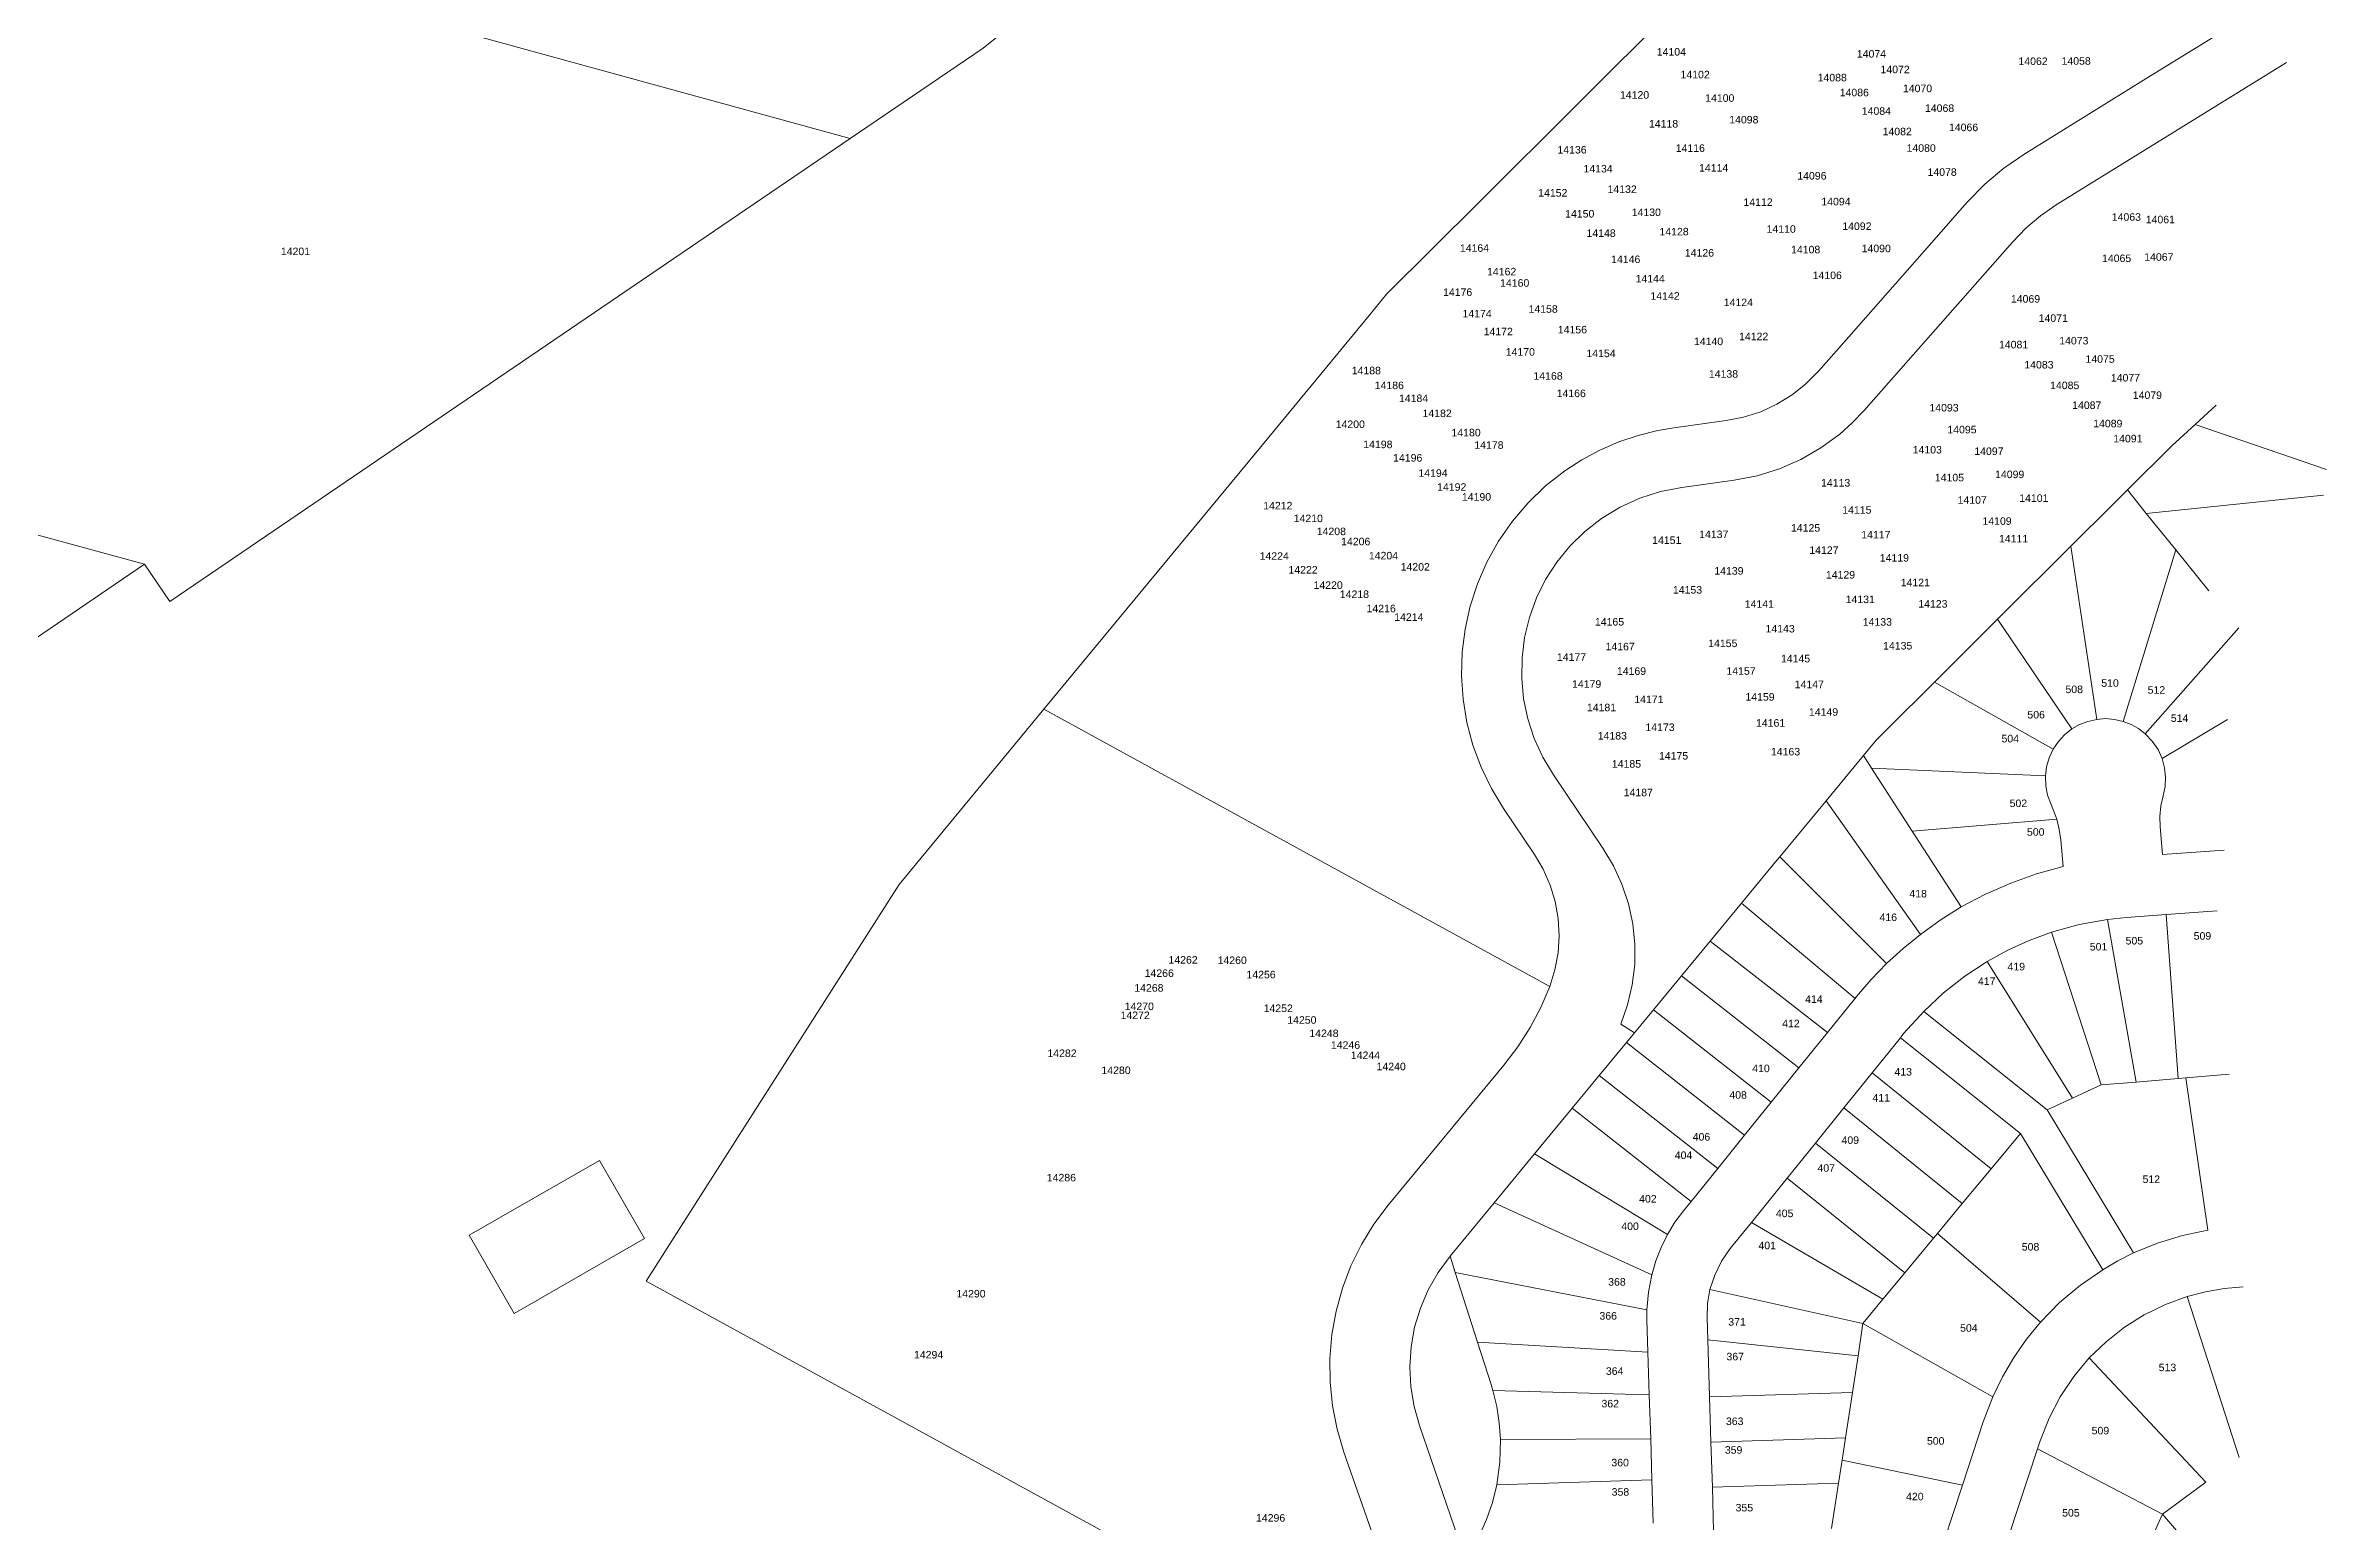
# Model space of a CAD drawing. Header units: feet. Extents: x 865220 to 5618803, y -2240498 to 1935234.
# Drawn here: x 2812308 to 2814583, y 964039 to 965513 of the extents above; entities that cross this region are included whole.
import ezdxf
from ezdxf.enums import TextEntityAlignment as Align

# ---------------------------------------------------------------- set-up
doc = ezdxf.new("R2010")
doc.units = ezdxf.units.FT
doc.header["$LTSCALE"] = 0.015
doc.header["$MEASUREMENT"] = 0
doc.layers.add('Dakota County Addresses', color=7, linetype='Continuous')
doc.layers.add('Dakota County Parcels', color=7, linetype='Continuous')
doc.styles.add('Dimensions 100', font='arial.ttf')

# ---------------------------------------------------------------- blocks, each defined once
blk = doc.blocks.new('ACMAP_ANN_TEMPLATE_Dakota County Addresses')
at = {"layer": 'Dakota County Addresses', "style": 'Dimensions 100'}
blk.add_attdef('DakotaCountyAddress', text='', height=50, dxfattribs=at).set_placement((0, 0), align=Align.CENTER)

msp = doc.modelspace()

# ---------------------------------------------------------------- linework, layer by layer
at = {"layer": 'Dakota County Parcels', "lineweight": 5}
for p, q in [((2813300.6, 965556.1), (2813243, 965510)), ((2812653.5, 965545.4), (2813110.4, 965419.8)), ((2813836.5, 965454.6), (2813931.5, 965549.3)), ((2814407.8, 965482.3), (2814512, 965546.7)), ((2813243, 965510), (2813110.4, 965419.8)), ((2814282.2, 965404.6), (2814407.8, 965482.3)), ((2814313.7, 965353.6), (2814543.5, 965495.6)), ((2813737.6, 965356.1), (2813836.5, 965454.6)), ((2813110.4, 965419.8), (2812431.8, 964957.9)), ((2813645.6, 965264.5), (2813737.6, 965356.1)), ((2814182.3, 965307.9), (2814224.9, 965356.3)), ((2814094.3, 965207.9), (2814182.3, 965307.9)), ((2814183.2, 965218.1), (2814269.9, 965316.6)), ((2813628.2, 965243.4), (2813645.6, 965264.5)), ((2813521.7, 965114.3), (2813628.2, 965243.4)), ((2814121.6, 965148.2), (2814183.2, 965218.1)), ((2814076.6, 965187.8), (2814094.3, 965207.9)), ((2814452.1, 965134.5), (2814473.2, 965153.7)), ((2813932, 965131.2), (2813916.3, 965128.5)), ((2813984.4, 965138.4), (2813932, 965131.2)), ((2814429.2, 965113.6), (2814452.1, 965134.5)), ((2814452.1, 965134.5), (2814583.2, 965089.7)), ((2813303.7, 964850.4), (2813521.7, 965114.3)), ((2814384.6, 965069.2), (2814429.2, 965113.6)), ((2813940.1, 965071.7), (2813992.5, 965078.9)), ((2814328.2, 965013), (2814370, 965054.7)), ((2814370, 965054.7), (2814384.6, 965069.2)), ((2814384.6, 965069.2), (2814403.4, 965045.8)), ((2814403.4, 965045.8), (2814580.2, 965064.1)), ((2814403.4, 965045.8), (2814432.9, 965009.3)), ((2812296.6, 965025.1), (2812406.6, 964995.2)), ((2814258.5, 964943.6), (2814328.2, 965013)), ((2814328.2, 965013), (2814354, 964840.3)), ((2814380.4, 964838.3), (2814432.9, 965009.3)), ((2814432.9, 965009.3), (2814465.9, 964968.4)), ((2812297.8, 964921.1), (2812406.6, 964995.2)), ((2812406.6, 964995.2), (2812431.8, 964957.9)), ((2814192.1, 964877.5), (2814255.2, 964940.3)), ((2814255.2, 964940.3), (2814258.5, 964943.6)), ((2814255.2, 964940.3), (2814329.2, 964830.7)), ((2814402.5, 964825.9), (2814495.7, 964931.5)), ((2814145.8, 964831.2), (2814192.1, 964877.5)), ((2814192.1, 964877.5), (2814310.6, 964810.5)), ((2813159.4, 964675.6), (2813303.7, 964850.4)), ((2813303.7, 964850.4), (2813808.4, 964573.8)), ((2814134.1, 964819.6), (2814145.8, 964831.2)), ((2814419.4, 964801.1), (2814484.6, 964840)), ((2814084.1, 964759.1), (2814121.3, 964804.2)), ((2814121.3, 964804.2), (2814134.1, 964819.6)), ((2814121.3, 964804.2), (2814129.5, 964791.6)), ((2813812, 964784.9), (2813861.4, 964711.8)), ((2814129.5, 964791.6), (2814170, 964728.7)), ((2814129.5, 964791.6), (2814302.9, 964783.8)), ((2814037.9, 964703.2), (2814084.1, 964759.1)), ((2814084.1, 964759.1), (2814178.1, 964625.8)), ((2814314.2, 964740.6), (2814308.5, 964755.5)), ((2813762.3, 964751.3), (2813793.2, 964705.6)), ((2814314.2, 964740.6), (2814170, 964728.7)), ((2814417.3, 964733), (2814419.8, 964705.3)), ((2814170, 964728.7), (2814218.8, 964653.1)), ((2814318.1, 964720), (2814320.5, 964693.4)), ((2814419.8, 964705.3), (2814481.2, 964709.8)), ((2813999.7, 964656.9), (2814035.3, 964700)), ((2814035.3, 964700), (2814037.9, 964703.2)), ((2814037.9, 964703.2), (2814144.4, 964596.7)), ((2812953.4, 964352.9), (2813159.4, 964675.6)), ((2813968.5, 964619.1), (2813999.7, 964656.9)), ((2813999.7, 964656.9), (2814112.9, 964561.9)), ((2814383.8, 964642.6), (2814364.9, 964640.6)), ((2814364.9, 964640.6), (2814393.4, 964478.4)), ((2814383.8, 964642.6), (2814423.4, 964645.5)), ((2814423.4, 964645.5), (2814474.2, 964649.1)), ((2814423.4, 964645.5), (2814435.2, 964481.9)), ((2813939.9, 964584.4), (2813968.5, 964619.1)), ((2813968.5, 964619.1), (2814085.3, 964527.7)), ((2814308.9, 964627.9), (2814358.5, 964475.5)), ((2814244.8, 964598.8), (2814330, 964462.3)), ((2813911.9, 964550.5), (2813939.9, 964584.4)), ((2813939.9, 964584.4), (2814057, 964492.7)), ((2813892.9, 964527.5), (2813911.9, 964550.5)), ((2813911.9, 964550.5), (2814029.4, 964458.5)), ((2814085.3, 964527.7), (2814112.4, 964561.2)), ((2814112.4, 964561.2), (2814112.9, 964561.9)), ((2814112.9, 964561.9), (2814114.5, 964563.8)), ((2814181.5, 964548.9), (2814161.3, 964526.7)), ((2814181.5, 964548.9), (2814304.6, 964450.6)), ((2813879.4, 964536.1), (2813892.9, 964527.5)), ((2813884.8, 964517.8), (2813892.9, 964527.5)), ((2814057, 964492.7), (2814085.3, 964527.7)), ((2814158.2, 964522.5), (2814161.3, 964526.7)), ((2813857.8, 964485), (2813884.8, 964517.8)), ((2813884.8, 964517.8), (2814002.7, 964425.4)), ((2814130.1, 964487.6), (2814158.2, 964522.5)), ((2814158.2, 964522.5), (2814277.9, 964427.1)), ((2813647.2, 964355.5), (2813762.7, 964495.4)), ((2813830.7, 964452.2), (2813857.8, 964485)), ((2813857.8, 964485), (2813976, 964392.3)), ((2814029.4, 964458.5), (2814057, 964492.7)), ((2814101.8, 964452.6), (2814130.1, 964487.6)), ((2814130.1, 964487.6), (2814248.6, 964391.9)), ((2814393.4, 964478.4), (2814435.2, 964481.9)), ((2814435.2, 964481.9), (2814443, 964482.6)), ((2814443, 964482.6), (2814486, 964486.2)), ((2814464.8, 964330.6), (2814443, 964482.6)), ((2814002.7, 964425.4), (2814029.4, 964458.5)), ((2814304.6, 964450.6), (2814330, 964462.3)), ((2814330, 964462.3), (2814358.5, 964475.5)), ((2814358.5, 964475.5), (2814393.4, 964478.4)), ((2813793.2, 964406.8), (2813830.7, 964452.2)), ((2813830.7, 964452.2), (2813949.4, 964359.3)), ((2814073.5, 964417.6), (2814101.8, 964452.6)), ((2814101.8, 964452.6), (2814219.9, 964357.2)), ((2814304.6, 964450.6), (2814390.8, 964307.9)), ((2813976, 964392.3), (2814002.7, 964425.4)), ((2814045.3, 964382.6), (2814073.5, 964417.6)), ((2814073.5, 964417.6), (2814191.2, 964322.6)), ((2814248.6, 964391.9), (2814277.9, 964427.1)), ((2814277.9, 964427.1), (2814360, 964291.2)), ((2812730.3, 964325.5), (2812860.4, 964400.2)), ((2812860.4, 964400.2), (2812905.2, 964322.2)), ((2813752.8, 964357.8), (2813793.2, 964406.8)), ((2813793.2, 964406.8), (2813925.9, 964326.3)), ((2813949.4, 964359.3), (2813976, 964392.3)), ((2814219.9, 964357.2), (2814248.6, 964391.9)), ((2814009.5, 964338.2), (2814045.3, 964382.6)), ((2814045.3, 964382.6), (2814162.5, 964287.9)), ((2812906.8, 964279.9), (2812953.4, 964352.9)), ((2813708.9, 964304.6), (2813752.8, 964357.8)), ((2813752.8, 964357.8), (2813910.1, 964286)), ((2813941.8, 964349.9), (2813949.4, 964359.3)), ((2814195.1, 964327.3), (2814219.9, 964357.2)), ((2812730.3, 964325.5), (2812775.2, 964247.4)), ((2812905.2, 964322.2), (2812775.2, 964247.4)), ((2813988.5, 964312.3), (2814009.5, 964338.2)), ((2814009.5, 964338.2), (2814140.8, 964261.8)), ((2814162.5, 964287.9), (2814191.2, 964322.6)), ((2814191.2, 964322.6), (2814195.1, 964327.3)), ((2814195.1, 964327.3), (2814298.1, 964239)), ((2813708.9, 964304.6), (2813714, 964288.4)), ((2812906.8, 964279.9), (2813412.6, 964002.7)), ((2813714, 964288.4), (2813905.3, 964251.3)), ((2813714, 964288.4), (2813736.3, 964218.9)), ((2814140.8, 964261.8), (2814162.5, 964287.9)), ((2813968.2, 964271.3), (2814120.8, 964237.6)), ((2814120.8, 964237.6), (2814140.8, 964261.8)), ((2814444.4, 964264.4), (2814496.1, 964103.8)), ((2813905.3, 964251.3), (2813905.3, 964241.3)), ((2813906.3, 964208.8), (2813905.3, 964241.3)), ((2813966, 964221.2), (2813965.3, 964243.2)), ((2814115.9, 964205.4), (2814120.8, 964237.6)), ((2814120.8, 964237.6), (2814250.4, 964164.5)), ((2813736.3, 964218.9), (2813906.3, 964208.8)), ((2813736.3, 964218.9), (2813749.8, 964176.5)), ((2813907.7, 964166.3), (2813906.3, 964208.8)), ((2813967.8, 964164.2), (2813966, 964221.2)), ((2813966, 964221.2), (2814115.9, 964205.4)), ((2814110.3, 964168.7), (2814115.9, 964205.4)), ((2814346.6, 964203.1), (2814463, 964079.3)), ((2813749.8, 964176.5), (2813751.6, 964170.8)), ((2813751.6, 964170.8), (2813907.7, 964166.3)), ((2813909.1, 964122.3), (2813907.7, 964166.3)), ((2813967.8, 964164.2), (2814110.3, 964168.7)), ((2813969.2, 964119.2), (2813967.8, 964164.2)), ((2814103.4, 964123.4), (2814110.3, 964168.7)), ((2814250.4, 964164.5), (2814240.7, 964139.3)), ((2814220, 964076.1), (2814240.7, 964139.3)), ((2813678.6, 964135.6), (2813725.1, 964000.2)), ((2813759.2, 964121.9), (2813909.1, 964122.3)), ((2813910.3, 964081.4), (2813909.1, 964122.3)), ((2813969.2, 964119.2), (2814103.4, 964123.4)), ((2813970.6, 964074.3), (2813969.2, 964119.2)), ((2814100, 964101.2), (2814103.4, 964123.4)), ((2814295.1, 964112.4), (2814297.7, 964120.5)), ((2813603, 964109.2), (2813657.2, 963954.4)), ((2814096.5, 964078.2), (2814100, 964101.2)), ((2814100, 964101.2), (2814220, 964076.1)), ((2814266.5, 964025.5), (2814295.1, 964112.4)), ((2814295.1, 964112.4), (2814419.7, 964047.1)), ((2813755.5, 964076.5), (2813910.3, 964081.4)), ((2813911.7, 964038.4), (2813910.3, 964081.4)), ((2813970.6, 964074.3), (2814096.5, 964078.2)), ((2813971.9, 964030.2), (2813970.6, 964074.3)), ((2814089.6, 964033), (2814096.5, 964078.2)), ((2814192.5, 963992.5), (2814220, 964076.1)), ((2814419.7, 964047.1), (2814463, 964079.3)), ((2814385.9, 963972.7), (2814419.7, 964047.1)), ((2814419.7, 964047.1), (2814473.9, 963984.2))]:
    msp.add_line(p, q, dxfattribs=at)
for points in [[(2814224.9, 965356.3), (2814242.4, 965374.2), (2814261.5, 965390.4), (2814282.2, 965404.6)], [(2814269.9, 965316.6), (2814283.3, 965330.4), (2814297.9, 965342.7), (2814313.7, 965353.6)], [(2813984.4, 965138.4), (2814001.8, 965141.8), (2814018.8, 965147.3), (2814034.9, 965154.8), (2814050.1, 965164.1), (2814064, 965175.2), (2814076.6, 965187.8)], [(2814097.7, 965125), (2814110.1, 965136.1), (2814121.6, 965148.2)], [(2813916.3, 965128.5), (2813896.5, 965123.6), (2813877.2, 965117.1), (2813858.4, 965108.9), (2813840.4, 965099.3), (2813823.3, 965088.2)], [(2813992.5, 965078.9), (2814015.3, 965083.3), (2814037.5, 965090.3), (2814058.8, 965099.6), (2814078.9, 965111.2), (2814097.7, 965125)], [(2813823.3, 965088.2), (2813804.3, 965073.2), (2813786.9, 965056.5), (2813771.2, 965038.1), (2813757.4, 965018.2), (2813745.7, 964997.1)], [(2813940.1, 965071.7), (2813918.9, 965067.5), (2813898.3, 965060.9), (2813878.6, 965051.9), (2813860.1, 965040.7), (2813843, 965027.3)], [(2813843, 965027.3), (2813828.4, 965013), (2813815.5, 964997), (2813804.3, 964979.8), (2813795.2, 964961.4), (2813788.2, 964942.1), (2813783.3, 964922.1), (2813780.7, 964901.8), (2813780.4, 964881.2), (2813782.3, 964860.8), (2813786.5, 964840.7), (2813792.9, 964821.2), (2813801.4, 964802.5), (2813812, 964784.9)], [(2813745.7, 964997.1), (2813736.3, 964975.6), (2813729, 964953.3), (2813723.9, 964930.4), (2813721, 964907.2), (2813720.3, 964883.7), (2813721.9, 964860.3), (2813725.7, 964837.2), (2813731.7, 964814.5), (2813739.9, 964792.5), (2813750.1, 964771.4), (2813762.3, 964751.3)], [(2814329.2, 964830.7), (2814322, 964824.9), (2814315.8, 964818.2), (2814310.6, 964810.5)], [(2814354, 964840.3), (2814345.3, 964838.3), (2814337, 964835.1), (2814329.2, 964830.7)], [(2814380.4, 964838.3), (2814371.7, 964840.3), (2814362.9, 964841), (2814354, 964840.3)], [(2814402.5, 964825.9), (2814395.8, 964831.1), (2814388.4, 964835.3), (2814380.4, 964838.3)], [(2814419.4, 964801.1), (2814415.2, 964810.3), (2814409.5, 964818.6), (2814402.5, 964825.9)], [(2814310.6, 964810.5), (2814306.7, 964802), (2814304.1, 964793.1), (2814302.9, 964783.8)], [(2814420.4, 964764.1), (2814422.3, 964773.3), (2814422.8, 964782.6), (2814421.8, 964792), (2814419.4, 964801.1)], [(2814302.9, 964783.8), (2814303.2, 964774.1), (2814305.1, 964764.6), (2814308.5, 964755.5)], [(2814420.4, 964764.1), (2814418.1, 964753.9), (2814417.1, 964743.5), (2814417.3, 964733)], [(2814318.1, 964720), (2814316.7, 964730.4), (2814314.2, 964740.6)], [(2813861.4, 964711.8), (2813871.9, 964694.3), (2813880.4, 964675.7), (2813886.8, 964656.3), (2813891.1, 964636.3), (2813893.2, 964616), (2813893.1, 964595.6), (2813890.7, 964575.3), (2813886.1, 964555.4), (2813879.4, 964536.1)], [(2813793.2, 964705.6), (2813801.9, 964690.7), (2813808.9, 964675), (2813813.9, 964658.5), (2813816.9, 964641.5), (2813817.8, 964624.4), (2813816.7, 964607.2), (2813813.5, 964590.3), (2813808.4, 964573.8)], [(2814320.5, 964693.4), (2814294, 964686.1), (2814268.2, 964677), (2814243.1, 964665.9), (2814218.8, 964653.1)], [(2814218.8, 964653.1), (2814198, 964640.1), (2814178.1, 964625.8)], [(2814364.9, 964640.6), (2814336.6, 964635.5), (2814308.9, 964627.9)], [(2814178.1, 964625.8), (2814160.8, 964611.8), (2814144.4, 964596.7)], [(2814308.9, 964627.9), (2814286.8, 964619.8), (2814265.4, 964610.1), (2814244.8, 964598.8)], [(2814144.4, 964596.7), (2814129, 964580.7), (2814114.5, 964563.8)], [(2814244.8, 964598.8), (2814222.3, 964584), (2814201.1, 964567.3), (2814181.5, 964548.9)], [(2813762.7, 964495.4), (2813776.5, 964513.6), (2813788.7, 964532.8), (2813799.4, 964552.9), (2813808.4, 964573.8)], [(2813647.2, 964355.5), (2813632.9, 964336.5), (2813620.5, 964316.2), (2813610, 964294.9), (2813601.5, 964272.7), (2813595.2, 964249.8), (2813591, 964226.4), (2813589, 964202.7), (2813589.2, 964179), (2813591.6, 964155.3), (2813596.3, 964132), (2813603, 964109.2)], [(2813941.8, 964349.9), (2813933.3, 964338.5), (2813925.9, 964326.3)], [(2813925.9, 964326.3), (2813919.5, 964313.4), (2813914.2, 964299.9), (2813910.1, 964286)], [(2814464.8, 964330.6), (2814439.5, 964325.3), (2814414.7, 964317.7), (2814390.8, 964307.9)], [(2813708.9, 964304.6), (2813697.1, 964288.5), (2813687.2, 964271.2), (2813679.3, 964252.9), (2813673.6, 964233.8), (2813670.1, 964214.2), (2813668.8, 964194.3), (2813669.8, 964174.4), (2813673.1, 964154.7), (2813678.6, 964135.6)], [(2813988.5, 964312.3), (2813979.8, 964299.6), (2813972.9, 964285.9), (2813968.2, 964271.3)], [(2814390.8, 964307.9), (2814375.1, 964300), (2814360, 964291.2)], [(2813910.1, 964286), (2813906.8, 964268.8), (2813905.3, 964251.3)], [(2814360, 964291.2), (2814337.7, 964275.8), (2814317, 964258.3), (2814298.1, 964239)], [(2813968.2, 964271.3), (2813965.8, 964257.3), (2813965.3, 964243.2)], [(2814444.4, 964264.4), (2814422.5, 964256.4), (2814401.5, 964246.1), (2814381.7, 964233.7), (2814363.4, 964219.3), (2814346.6, 964203.1)], [(2814500, 964274), (2814481.2, 964272.4), (2814462.6, 964269.1), (2814444.4, 964264.4)], [(2814298.1, 964239), (2814284, 964221.8), (2814271.3, 964203.6), (2814260.1, 964184.4), (2814250.4, 964164.5)], [(2814346.6, 964203.1), (2814331.1, 964184.6), (2814317.7, 964164.5), (2814306.5, 964143), (2814297.7, 964120.5)], [(2813759.2, 964121.9), (2813758, 964138.4), (2813755.5, 964154.7), (2813751.6, 964170.8)], [(2813755.5, 964076.5), (2813758.6, 964099.1), (2813759.2, 964121.9)], [(2813738, 964025.2), (2813745.3, 964041.8), (2813751.1, 964059), (2813755.5, 964076.5)]]:
    msp.add_lwpolyline(points, dxfattribs=at)

# ---------------------------------------------------------------- block references
at = {"layer": 'Dakota County Addresses', "lineweight": 5, "xscale": 0.15, "yscale": 0.15, "zscale": 0.15}
for p, values in [((2813929.7, 965502.6), {'DakotaCountyAddress': '14104'}), ((2814129.3, 965500.6), {'DakotaCountyAddress': '14074'}), ((2813953.4, 965479.9), {'DakotaCountyAddress': '14102'}), ((2814090.2, 965476.9), {'DakotaCountyAddress': '14088'}), ((2814152.9, 965485), {'DakotaCountyAddress': '14072'}), ((2814290.5, 965493.2), {'DakotaCountyAddress': '14062'}), ((2814333.5, 965493.5), {'DakotaCountyAddress': '14058'}), ((2813893, 965459.6), {'DakotaCountyAddress': '14120'}), ((2813978, 965456.5), {'DakotaCountyAddress': '14100'}), ((2814112.2, 965462), {'DakotaCountyAddress': '14086'}), ((2814175.3, 965466.1), {'DakotaCountyAddress': '14070'}), ((2813921.9, 965430.8), {'DakotaCountyAddress': '14118'}), ((2814002, 965434.9), {'DakotaCountyAddress': '14098'}), ((2814134.2, 965443.5), {'DakotaCountyAddress': '14084'}), ((2814197.3, 965446.4), {'DakotaCountyAddress': '14068'}), ((2813948.6, 965406.5), {'DakotaCountyAddress': '14116'}), ((2814155, 965423.1), {'DakotaCountyAddress': '14082'}), ((2814178.9, 965406.6), {'DakotaCountyAddress': '14080'}), ((2814221.2, 965427.2), {'DakotaCountyAddress': '14066'}), ((2813830.6, 965404.9), {'DakotaCountyAddress': '14136'}), ((2813856.6, 965386), {'DakotaCountyAddress': '14134'}), ((2813971.9, 965386.8), {'DakotaCountyAddress': '14114'}), ((2814199.8, 965382.6), {'DakotaCountyAddress': '14078'}), ((2813811.4, 965361.9), {'DakotaCountyAddress': '14152'}), ((2813880.6, 965365.5), {'DakotaCountyAddress': '14132'}), ((2814069.9, 965378.9), {'DakotaCountyAddress': '14096'}), ((2813838.3, 965341), {'DakotaCountyAddress': '14150'}), ((2813904.7, 965342.5), {'DakotaCountyAddress': '14130'}), ((2814016.2, 965352.6), {'DakotaCountyAddress': '14112'}), ((2814093.9, 965353.2), {'DakotaCountyAddress': '14094'}), ((2814383.6, 965337.8), {'DakotaCountyAddress': '14063'}), ((2813859.6, 965321.7), {'DakotaCountyAddress': '14148'}), ((2813932.4, 965323.2), {'DakotaCountyAddress': '14128'}), ((2814039.2, 965325.8), {'DakotaCountyAddress': '14110'}), ((2814114.8, 965328.6), {'DakotaCountyAddress': '14092'}), ((2814417.5, 965335.3), {'DakotaCountyAddress': '14061'}), ((2812557.1, 965303.5), {'DakotaCountyAddress': '14201'}), ((2813733.3, 965306.8), {'DakotaCountyAddress': '14164'}), ((2813884.2, 965295.6), {'DakotaCountyAddress': '14146'}), ((2813957.7, 965302), {'DakotaCountyAddress': '14126'}), ((2814063.7, 965305.3), {'DakotaCountyAddress': '14108'}), ((2814134.1, 965306.4), {'DakotaCountyAddress': '14090'}), ((2814373.9, 965296.6), {'DakotaCountyAddress': '14065'}), ((2814416, 965297.9), {'DakotaCountyAddress': '14067'}), ((2813760.4, 965283.3), {'DakotaCountyAddress': '14162'}), ((2813773.4, 965272), {'DakotaCountyAddress': '14160'}), ((2813908.6, 965276.3), {'DakotaCountyAddress': '14144'}), ((2814085.2, 965279.6), {'DakotaCountyAddress': '14106'}), ((2813716.5, 965262.8), {'DakotaCountyAddress': '14176'}), ((2813923.4, 965259), {'DakotaCountyAddress': '14142'}), ((2813996.5, 965252.6), {'DakotaCountyAddress': '14124'}), ((2814283, 965256.1), {'DakotaCountyAddress': '14069'}), ((2813735.9, 965241.4), {'DakotaCountyAddress': '14174'}), ((2813757, 965223.5), {'DakotaCountyAddress': '14172'}), ((2813801.8, 965246), {'DakotaCountyAddress': '14158'}), ((2813831, 965225.4), {'DakotaCountyAddress': '14156'}), ((2814310.7, 965236.9), {'DakotaCountyAddress': '14071'}), ((2813779, 965203.2), {'DakotaCountyAddress': '14170'}), ((2813859.5, 965201.7), {'DakotaCountyAddress': '14154'}), ((2813966.8, 965213.7), {'DakotaCountyAddress': '14140'}), ((2814011.8, 965218.6), {'DakotaCountyAddress': '14122'}), ((2814271.1, 965210.5), {'DakotaCountyAddress': '14081'}), ((2814331.2, 965214.4), {'DakotaCountyAddress': '14073'}), ((2813625.4, 965184.6), {'DakotaCountyAddress': '14188'}), ((2813806.7, 965179.2), {'DakotaCountyAddress': '14168'}), ((2813981.7, 965181.2), {'DakotaCountyAddress': '14138'}), ((2814296.4, 965190.4), {'DakotaCountyAddress': '14083'}), ((2814357.4, 965196.1), {'DakotaCountyAddress': '14075'}), ((2813648.3, 965169.8), {'DakotaCountyAddress': '14186'}), ((2813672.5, 965156.9), {'DakotaCountyAddress': '14184'}), ((2813829.8, 965161.8), {'DakotaCountyAddress': '14166'}), ((2814322.1, 965169.8), {'DakotaCountyAddress': '14085'}), ((2814382.7, 965177.4), {'DakotaCountyAddress': '14077'}), ((2814404.6, 965160), {'DakotaCountyAddress': '14079'}), ((2813696, 965141.9), {'DakotaCountyAddress': '14182'}), ((2814201.7, 965147.5), {'DakotaCountyAddress': '14093'}), ((2814344.1, 965150), {'DakotaCountyAddress': '14087'}), ((2813609.4, 965131), {'DakotaCountyAddress': '14200'}), ((2813636.9, 965110.9), {'DakotaCountyAddress': '14198'}), ((2813724.9, 965122.7), {'DakotaCountyAddress': '14180'}), ((2813747.7, 965110.3), {'DakotaCountyAddress': '14178'}), ((2814219.6, 965125.7), {'DakotaCountyAddress': '14095'}), ((2814365.1, 965131.7), {'DakotaCountyAddress': '14089'}), ((2814385.1, 965116.7), {'DakotaCountyAddress': '14091'}), ((2813666.7, 965097.5), {'DakotaCountyAddress': '14196'}), ((2814185, 965105.6), {'DakotaCountyAddress': '14103'}), ((2814246.5, 965104.1), {'DakotaCountyAddress': '14097'}), ((2813691.9, 965082.3), {'DakotaCountyAddress': '14194'}), ((2813710.6, 965068.4), {'DakotaCountyAddress': '14192'}), ((2814093.6, 965072.6), {'DakotaCountyAddress': '14113'}), ((2814207.1, 965077.8), {'DakotaCountyAddress': '14105'}), ((2814267.2, 965081), {'DakotaCountyAddress': '14099'}), ((2813537.1, 965049.8), {'DakotaCountyAddress': '14212'}), ((2813735.3, 965058.5), {'DakotaCountyAddress': '14190'}), ((2814114.7, 965045.5), {'DakotaCountyAddress': '14115'}), ((2814229.8, 965055.4), {'DakotaCountyAddress': '14107'}), ((2814291.3, 965057.3), {'DakotaCountyAddress': '14101'}), ((2813567.5, 965037.1), {'DakotaCountyAddress': '14210'}), ((2813590.5, 965024.1), {'DakotaCountyAddress': '14208'}), ((2813972, 965021.2), {'DakotaCountyAddress': '14137'}), ((2814063.6, 965027.6), {'DakotaCountyAddress': '14125'}), ((2814133.7, 965020.8), {'DakotaCountyAddress': '14117'}), ((2814254.6, 965034.4), {'DakotaCountyAddress': '14109'}), ((2813533.5, 964999.5), {'DakotaCountyAddress': '14224'}), ((2813614.8, 965014), {'DakotaCountyAddress': '14206'}), ((2813642.5, 964999.9), {'DakotaCountyAddress': '14204'}), ((2813925.1, 965015.3), {'DakotaCountyAddress': '14151'}), ((2814081.9, 965005.4), {'DakotaCountyAddress': '14127'}), ((2814152.2, 964997.7), {'DakotaCountyAddress': '14119'}), ((2814271.1, 965016.8), {'DakotaCountyAddress': '14111'}), ((2813562.3, 964985.8), {'DakotaCountyAddress': '14222'}), ((2813674.2, 964988.7), {'DakotaCountyAddress': '14202'}), ((2813987.1, 964984.7), {'DakotaCountyAddress': '14139'}), ((2814098.4, 964980.8), {'DakotaCountyAddress': '14129'}), ((2814173.1, 964973.1), {'DakotaCountyAddress': '14121'}), ((2813587.3, 964970.5), {'DakotaCountyAddress': '14220'}), ((2813613.5, 964961.4), {'DakotaCountyAddress': '14218'}), ((2813945.8, 964965.8), {'DakotaCountyAddress': '14153'}), ((2814017.5, 964951.7), {'DakotaCountyAddress': '14141'}), ((2814118.1, 964956.3), {'DakotaCountyAddress': '14131'}), ((2814190.6, 964951.8), {'DakotaCountyAddress': '14123'}), ((2813640.2, 964947.2), {'DakotaCountyAddress': '14216'}), ((2813667.8, 964938.6), {'DakotaCountyAddress': '14214'}), ((2813868, 964933.9), {'DakotaCountyAddress': '14165'}), ((2814135.2, 964933.8), {'DakotaCountyAddress': '14133'}), ((2813878.6, 964909.2), {'DakotaCountyAddress': '14167'}), ((2813981, 964912.4), {'DakotaCountyAddress': '14155'}), ((2814038.2, 964927), {'DakotaCountyAddress': '14143'}), ((2814155.5, 964910), {'DakotaCountyAddress': '14135'}), ((2813830.1, 964898.7), {'DakotaCountyAddress': '14177'}), ((2813889.9, 964884.7), {'DakotaCountyAddress': '14169'}), ((2813999.2, 964884.8), {'DakotaCountyAddress': '14157'}), ((2814053.6, 964897.2), {'DakotaCountyAddress': '14145'}), ((2813845.2, 964871.8), {'DakotaCountyAddress': '14179'}), ((2814067.3, 964871.4), {'DakotaCountyAddress': '14147'}), ((2814331.6, 964866.5), {'DakotaCountyAddress': '508'}), ((2814367.3, 964872.8), {'DakotaCountyAddress': '510'}), ((2814413.6, 964865.9), {'DakotaCountyAddress': '512'}), ((2813860, 964848.4), {'DakotaCountyAddress': '14181'}), ((2813907.3, 964856.6), {'DakotaCountyAddress': '14171'}), ((2814018.1, 964859), {'DakotaCountyAddress': '14159'}), ((2814081.5, 964843.9), {'DakotaCountyAddress': '14149'}), ((2814293.6, 964841.2), {'DakotaCountyAddress': '506'}), ((2814436.7, 964837.8), {'DakotaCountyAddress': '514'}), ((2813870.8, 964820.2), {'DakotaCountyAddress': '14183'}), ((2813918.4, 964828.7), {'DakotaCountyAddress': '14173'}), ((2814028.7, 964833), {'DakotaCountyAddress': '14161'}), ((2814267.8, 964817.4), {'DakotaCountyAddress': '504'}), ((2813884.9, 964792.1), {'DakotaCountyAddress': '14185'}), ((2813931.9, 964800.2), {'DakotaCountyAddress': '14175'}), ((2814043.6, 964804.3), {'DakotaCountyAddress': '14163'}), ((2813896.7, 964763.6), {'DakotaCountyAddress': '14187'}), ((2814275.9, 964752.8), {'DakotaCountyAddress': '502'}), ((2814293.2, 964724.2), {'DakotaCountyAddress': '500'}), ((2814175.9, 964662.6), {'DakotaCountyAddress': '418'}), ((2814146.1, 964639.1), {'DakotaCountyAddress': '416'}), ((2814355.9, 964609.7), {'DakotaCountyAddress': '501'}), ((2814391.6, 964615.7), {'DakotaCountyAddress': '505'}), ((2814459.5, 964620.5), {'DakotaCountyAddress': '509'}), ((2813442.6, 964596.6), {'DakotaCountyAddress': '14262'}), ((2813491.6, 964596.2), {'DakotaCountyAddress': '14260'}), ((2814273.8, 964589.9), {'DakotaCountyAddress': '419'}), ((2813408.5, 964568.6), {'DakotaCountyAddress': '14268'}), ((2813418.8, 964583.3), {'DakotaCountyAddress': '14266'}), ((2813520.4, 964581.9), {'DakotaCountyAddress': '14256'}), ((2814244.3, 964575.3), {'DakotaCountyAddress': '417'}), ((2813394.8, 964541.3), {'DakotaCountyAddress': '14272'}), ((2813398.9, 964550.2), {'DakotaCountyAddress': '14270'}), ((2813537.5, 964548.3), {'DakotaCountyAddress': '14252'}), ((2814071.9, 964557.4), {'DakotaCountyAddress': '414'}), ((2813561.1, 964536.6), {'DakotaCountyAddress': '14250'}), ((2813583.1, 964523.3), {'DakotaCountyAddress': '14248'}), ((2814049, 964533.1), {'DakotaCountyAddress': '412'}), ((2813321.8, 964503.4), {'DakotaCountyAddress': '14282'}), ((2813604.6, 964511.6), {'DakotaCountyAddress': '14246'}), ((2813624.5, 964501.4), {'DakotaCountyAddress': '14244'}), ((2813375.7, 964486.4), {'DakotaCountyAddress': '14280'}), ((2813650.2, 964490.2), {'DakotaCountyAddress': '14240'}), ((2814019.1, 964488.3), {'DakotaCountyAddress': '410'}), ((2814161, 964484.9), {'DakotaCountyAddress': '413'}), ((2813996.3, 964461.8), {'DakotaCountyAddress': '408'}), ((2814139.1, 964459), {'DakotaCountyAddress': '411'}), ((2813959.7, 964420), {'DakotaCountyAddress': '406'}), ((2814108.2, 964416.7), {'DakotaCountyAddress': '409'}), ((2813941.8, 964401.7), {'DakotaCountyAddress': '404'}), ((2814084.2, 964388.9), {'DakotaCountyAddress': '407'}), ((2813321.2, 964379.3), {'DakotaCountyAddress': '14286'}), ((2814408.5, 964377.7), {'DakotaCountyAddress': '512'}), ((2813906.3, 964358.2), {'DakotaCountyAddress': '402'}), ((2814042.7, 964343.6), {'DakotaCountyAddress': '405'}), ((2813888.5, 964330.8), {'DakotaCountyAddress': '400'}), ((2814025.3, 964311.6), {'DakotaCountyAddress': '401'}), ((2814288, 964310.3), {'DakotaCountyAddress': '508'}), ((2813875.4, 964275.3), {'DakotaCountyAddress': '368'}), ((2813231, 964263.5), {'DakotaCountyAddress': '14290'}), ((2813866.7, 964241.4), {'DakotaCountyAddress': '366'}), ((2813995.2, 964235.4), {'DakotaCountyAddress': '371'}), ((2814226.5, 964229.3), {'DakotaCountyAddress': '504'}), ((2813188.7, 964202.6), {'DakotaCountyAddress': '14294'}), ((2813993.4, 964200.8), {'DakotaCountyAddress': '367'}), ((2813873.1, 964186.3), {'DakotaCountyAddress': '364'}), ((2814424.6, 964189.9), {'DakotaCountyAddress': '513'}), ((2813868.7, 964153.8), {'DakotaCountyAddress': '362'}), ((2813992.9, 964136.2), {'DakotaCountyAddress': '363'}), ((2814193.4, 964116.6), {'DakotaCountyAddress': '500'}), ((2814357.7, 964126.9), {'DakotaCountyAddress': '509'}), ((2813878.6, 964095), {'DakotaCountyAddress': '360'}), ((2813991.8, 964107.6), {'DakotaCountyAddress': '359'}), ((2813878.9, 964065.7), {'DakotaCountyAddress': '358'}), ((2814002.5, 964050), {'DakotaCountyAddress': '355'}), ((2814172.6, 964061.1), {'DakotaCountyAddress': '420'}), ((2814328.3, 964044.9), {'DakotaCountyAddress': '505'}), ((2813529.9, 964039.8), {'DakotaCountyAddress': '14296'})]:
    msp.add_blockref('ACMAP_ANN_TEMPLATE_Dakota County Addresses', p, dxfattribs=at).add_auto_attribs(values)

doc.saveas('drawing.dxf')
